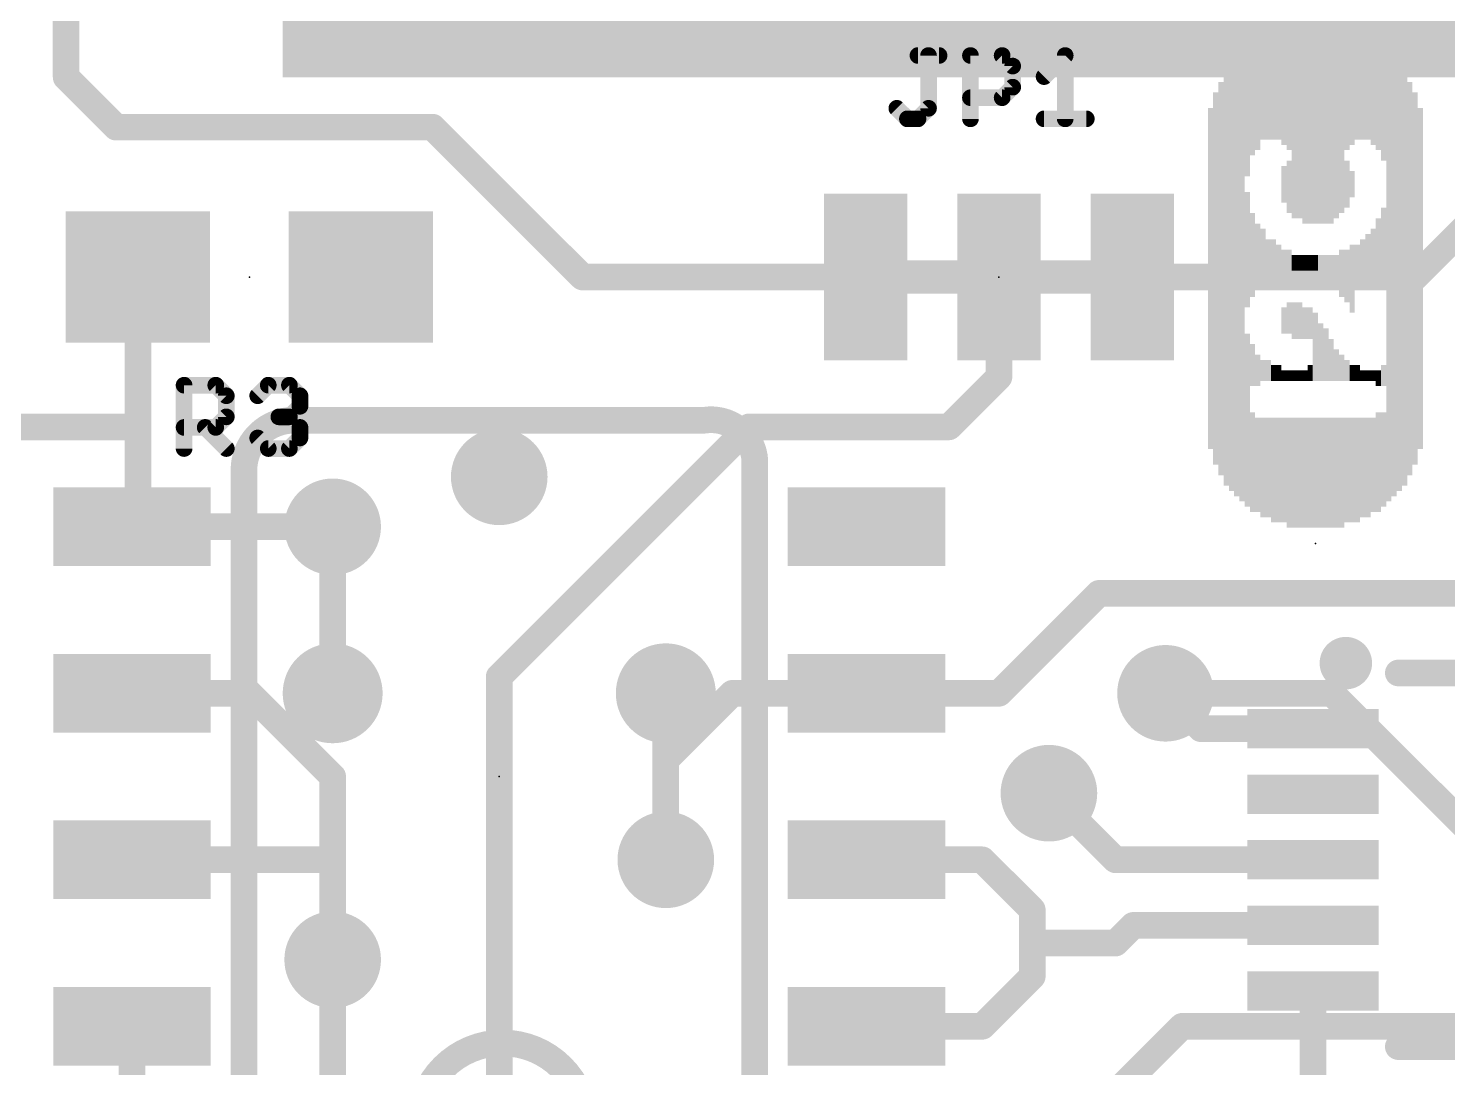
# Model space of a CAD drawing. Extents: x -11.4 to 25.5, y -10.2 to 36.9.
# Drawn here: x 5.3 to 16.12, y 7.3 to 15.23 of the extents above; entities that cross this region are included whole.
import ezdxf

# ---------------------------------------------------------------- set-up
doc = ezdxf.new("R2010")
doc.units = 0
for name, color, linetype in [('1', 12, 'CONTINUOUS'), ('16', 132, 'CONTINUOUS'), ('18', 110, 'CONTINUOUS'), ('21', 41, 'CONTINUOUS'), ('23', 53, 'CONTINUOUS'), ('25', 253, 'CONTINUOUS'), ('31', 253, 'CONTINUOUS')]:
    doc.layers.add(name, color=color, linetype=linetype)

# ---------------------------------------------------------------- blocks, each defined once
blk = doc.blocks.new('RECT')
blk.add_solid([(-0.5, -0.5), (0.5, -0.5), (-0.5, 0.5), (0.5, 0.5)])
blk = doc.blocks.new('PIE')
at = {"const_width": 0.5}
blk.add_lwpolyline([(0, -0.25, 1), (0, 0.25, 1), (0, -0.25)], format="xyb", dxfattribs=at)
blk = doc.blocks.new('ROUNDV')
at = {"const_width": 0.5}
blk.add_lwpolyline([(0, -0.25, 1), (0, 0.25, 1), (0, -0.25)], format="xyb", dxfattribs=at)

msp = doc.modelspace()

# ---------------------------------------------------------------- linework, layer by layer
at = {"layer": '1', "const_width": 0.2032}
for points in [[(5.588, 14.859), (5.588, 21.59)], [(5.969, 14.478), (5.588, 14.859)], [(8.382, 14.478), (5.969, 14.478)], [(9.525, 13.335), (8.382, 14.478)], [(15.875, 13.335), (17.018, 14.478)], [(6.135, 13.335), (6.135, 12.192)], [(11.684, 13.335), (9.525, 13.335)], [(12.7, 13.335), (12.7, 12.573)], [(13.716, 13.335), (15.875, 13.335)], [(12.7, 12.573), (12.319, 12.192)], [(3.81, 12.192), (6.135, 12.192)], [(6.135, 12.192), (6.135, 11.475)], [(10.795, 12.192), (8.89, 10.287)], [(10.795, 12.192), (12.319, 12.192)], [(6.135, 11.475), (6.09, 11.43)], [(6.09, 11.43), (7.62, 11.43)], [(12.7, 10.16), (13.462, 10.922)], [(19.265, 10.922), (13.462, 10.922)], [(8.89, 10.287), (8.89, 3.937)], [(6.09, 10.16), (6.985, 10.16)], [(6.985, 10.16), (7.62, 9.525)], [(10.668, 10.16), (10.16, 9.652)], [(11.69, 10.16), (10.668, 10.16)], [(12.7, 10.16), (11.69, 10.16)], [(14.24, 9.89), (13.97, 10.16)], [(15.095, 9.89), (14.24, 9.89)], [(10.16, 9.652), (10.16, 8.89)], [(7.62, 9.525), (7.62, 8.89)], [(13.589, 8.89), (13.081, 9.398)], [(6.09, 8.89), (7.62, 8.89)], [(7.62, 8.89), (7.62, 8.128)], [(12.573, 8.89), (11.69, 8.89)], [(12.954, 8.509), (12.573, 8.89)], [(15.095, 8.89), (13.589, 8.89)], [(12.954, 8.255), (12.954, 8.509)], [(13.724, 8.39), (13.589, 8.255)], [(15.095, 8.39), (13.724, 8.39)], [(12.954, 8.001), (12.954, 8.255)], [(12.954, 8.255), (13.589, 8.255)], [(12.573, 7.62), (12.954, 8.001)], [(15.095, 7.89), (15.095, 6.586)], [(6.09, 7.62), (6.09, 3.81)], [(11.69, 7.62), (12.573, 7.62)]]:
    msp.add_lwpolyline(points, dxfattribs=at)
at = {"layer": '1', "const_width": 0.1016}
for points in [[(5.6239, 14.8949, 1), (5.5521, 14.8231)], [(5.5372, 14.859, 1), (5.6388, 14.859)], [(5.969, 14.5288, 1), (5.969, 14.4272)], [(5.9331, 14.4421, 1), (6.0049, 14.5139)], [(8.4179, 14.5139, 1), (8.3461, 14.4421)], [(8.382, 14.4272, 1), (8.382, 14.5288)], [(6.1858, 13.335, 1), (6.0842, 13.335)], [(9.525, 13.3858, 1), (9.525, 13.2842)], [(9.4891, 13.2991, 1), (9.5609, 13.3709)], [(11.684, 13.2842, 1), (11.684, 13.3858)], [(12.7508, 13.335, 1), (12.6492, 13.335)], [(13.716, 13.3858, 1), (13.716, 13.2842)], [(15.8391, 13.3709, 1), (15.9109, 13.2991)], [(15.875, 13.2842, 1), (15.875, 13.3858)], [(12.7359, 12.5371, 1), (12.6641, 12.6089)], [(12.6492, 12.573, 1), (12.7508, 12.573)], [(6.1858, 12.192, 1), (6.0842, 12.192)], [(6.0842, 12.192, 1), (6.1858, 12.192)], [(6.135, 12.1412, 1), (6.135, 12.2428)], [(10.795, 12.2428, 1), (10.795, 12.1412)], [(10.8309, 12.1561, 1), (10.7591, 12.2279)], [(12.2831, 12.2279, 1), (12.3549, 12.1561)], [(12.319, 12.1412, 1), (12.319, 12.2428)], [(6.09, 11.4808, 1), (6.09, 11.3792)], [(6.0541, 11.4659, 1), (6.1259, 11.3941)], [(6.0842, 11.475, 1), (6.1858, 11.475)], [(6.1709, 11.4391, 1), (6.0991, 11.5109)], [(7.62, 11.3792, 1), (7.62, 11.4808)], [(13.462, 10.9728, 1), (13.462, 10.8712)], [(13.4979, 10.8861, 1), (13.4261, 10.9579)], [(8.9408, 10.287, 1), (8.8392, 10.287)], [(8.8541, 10.3229, 1), (8.9259, 10.2511)], [(6.09, 10.2108, 1), (6.09, 10.1092)], [(7.0209, 10.1959, 1), (6.9491, 10.1241)], [(6.985, 10.1092, 1), (6.985, 10.2108)], [(10.668, 10.2108, 1), (10.668, 10.1092)], [(10.7039, 10.1241, 1), (10.6321, 10.1959)], [(11.69, 10.2108, 1), (11.69, 10.1092)], [(11.69, 10.1092, 1), (11.69, 10.2108)], [(12.6641, 10.1959, 1), (12.7359, 10.1241)], [(12.7, 10.1092, 1), (12.7, 10.2108)], [(14.0059, 10.1959, 1), (13.9341, 10.1241)], [(14.24, 9.9408, 1), (14.24, 9.8392)], [(14.2041, 9.8541, 1), (14.2759, 9.9259)], [(15.095, 9.8392, 1), (15.095, 9.9408)], [(10.2108, 9.652, 1), (10.1092, 9.652)], [(10.1241, 9.6879, 1), (10.1959, 9.6161)], [(7.6708, 9.525, 1), (7.5692, 9.525)], [(7.5841, 9.4891, 1), (7.6559, 9.5609)], [(13.1169, 9.4339, 1), (13.0451, 9.3621)], [(6.09, 8.9408, 1), (6.09, 8.8392)], [(7.6708, 8.89, 1), (7.5692, 8.89)], [(7.62, 8.8392, 1), (7.62, 8.9408)], [(11.69, 8.9408, 1), (11.69, 8.8392)], [(12.6089, 8.9259, 1), (12.5371, 8.8541)], [(12.573, 8.8392, 1), (12.573, 8.9408)], [(13.589, 8.9408, 1), (13.589, 8.8392)], [(15.095, 8.8392, 1), (15.095, 8.9408)], [(7.5692, 8.89, 1), (7.6708, 8.89)], [(10.1092, 8.89, 1), (10.2108, 8.89)], [(13.5531, 8.8541, 1), (13.6249, 8.9259)], [(13.0048, 8.509, 1), (12.9032, 8.509)], [(12.9181, 8.4731, 1), (12.9899, 8.5449)], [(13.724, 8.4408, 1), (13.724, 8.3392)], [(13.7599, 8.3541, 1), (13.6881, 8.4259)], [(15.095, 8.3392, 1), (15.095, 8.4408)], [(13.0048, 8.255, 1), (12.9032, 8.255)], [(12.954, 8.3058, 1), (12.954, 8.2042)], [(13.5531, 8.2909, 1), (13.6249, 8.2191)], [(13.589, 8.2042, 1), (13.589, 8.3058)], [(12.9032, 8.255, 1), (13.0048, 8.255)], [(7.5692, 8.128, 1), (7.6708, 8.128)], [(12.9032, 8.001, 1), (13.0048, 8.001)], [(12.9899, 7.9651, 1), (12.9181, 8.0369)], [(15.1458, 7.89, 1), (15.0442, 7.89)], [(6.1408, 7.62, 1), (6.0392, 7.62)], [(11.69, 7.6708, 1), (11.69, 7.5692)], [(12.5371, 7.6559, 1), (12.6089, 7.5841)], [(12.573, 7.5692, 1), (12.573, 7.6708)]]:
    msp.add_lwpolyline(points, format="xyb", dxfattribs=at)
at = {"layer": '16', "const_width": 0.2032}
for points in [[(7.62, 10.16), (7.62, 11.43)], [(10.16, 8.89), (10.16, 10.16)], [(13.97, 10.16), (15.24, 10.16)], [(15.24, 10.16), (16.51, 8.89)], [(7.62, 8.128), (7.62, 6.35)], [(13.208, 6.731), (14.097, 7.62)], [(14.097, 7.62), (17.272, 7.62)]]:
    msp.add_lwpolyline(points, dxfattribs=at)
at = {"layer": '16', "const_width": 0.1016}
for points in [[(7.6708, 11.43, 1), (7.5692, 11.43)], [(7.5692, 10.16, 1), (7.6708, 10.16)], [(10.2108, 10.16, 1), (10.1092, 10.16)], [(13.97, 10.2108, 1), (13.97, 10.1092)], [(15.2759, 10.1959, 1), (15.2041, 10.1241)], [(15.24, 10.1092, 1), (15.24, 10.2108)], [(10.1092, 8.89, 1), (10.2108, 8.89)], [(7.6708, 8.128, 1), (7.5692, 8.128)], [(14.097, 7.6708, 1), (14.097, 7.5692)], [(14.1329, 7.5841, 1), (14.0611, 7.6559)]]:
    msp.add_lwpolyline(points, format="xyb", dxfattribs=at)
at = {"layer": '21'}
for points, const_width in [([(7.3247, 12.2428, 0.4144), (6.9437, 11.8618)], 0.2032), ([(7.3247, 12.2936, 1), (7.3247, 12.192)], 0.1016), ([(7.3247, 12.192, 1), (7.3247, 12.2936)], 0.1016), ([(10.8363, 11.9618, 0.4142), (10.4553, 12.2428)], 0.2032), ([(10.4477, 12.293, 1), (10.4629, 12.1926)], 0.1016), ([(10.4553, 12.192, 1), (10.4553, 12.2936)], 0.1016), ([(10.8871, 11.9618, 1), (10.7855, 11.9618)], 0.1016), ([(10.7861, 11.9542, 1), (10.8865, 11.9694)], 0.1016), ([(6.9945, 11.8618, 1), (6.8929, 11.8618)], 0.1016), ([(6.8929, 11.8618, 1), (6.9945, 11.8618)], 0.1016), ([(15.345, 10.29, 1), (15.345, 10.49, 1), (15.345, 10.29)], 0.2), ([(15.745, 10.3658, 1), (15.745, 10.2642)], 0.1016), ([(9.5504, 6.858, 1), (8.2804, 6.858)], 0.2032), ([(15.745, 7.5158, 1), (15.745, 7.4142)], 0.1016)]:
    msp.add_lwpolyline(points, format="xyb", dxfattribs=dict(at, const_width=const_width))
at = {"layer": '21', "const_width": 0.2032}
for points in [[(10.4553, 12.2428), (7.3247, 12.2428)], [(10.8363, 7.1882), (10.8363, 11.9618)], [(6.9437, 11.8618), (6.9437, 7.1882)], [(18.545, 10.315), (15.745, 10.315)], [(15.745, 7.465), (18.545, 7.465)]]:
    msp.add_lwpolyline(points, dxfattribs=at)
at = {"layer": '23'}
for p in [(6.985, 13.335), (12.7, 13.335), (15.113, 11.303), (8.89, 9.525)]:
    msp.add_point(p, dxfattribs=at)
at = {"layer": '25', "const_width": 0.0635}
for points in [[(12.0825, 15.0563, 1), (12.0825, 14.9928)], [(12.1948, 15.0245, 1), (12.1313, 15.0245)], [(12.2435, 14.9928, 1), (12.2435, 15.0563)], [(12.4828, 15.0563, 1), (12.4828, 14.9928)], [(12.5146, 15.0245, 1), (12.4511, 15.0245)], [(12.7468, 15.047, 1), (12.7019, 15.0021)], [(12.7244, 14.9928, 1), (12.7244, 15.0563)], [(13.2369, 15.0245, 1), (13.1734, 15.0245)], [(13.2276, 15.0021, 1), (13.1827, 15.047)], [(12.8366, 14.944, 1), (12.7731, 14.944)], [(12.7824, 14.9216, 1), (12.8273, 14.9665)], [(12.8273, 14.7606, 1), (12.7824, 14.8055)], [(13.0217, 14.886, 1), (13.0666, 14.8411)], [(12.4828, 14.7343, 1), (12.4828, 14.6708)], [(12.7019, 14.725, 1), (12.7468, 14.6801)], [(12.7244, 14.6708, 1), (12.7244, 14.7343)], [(12.7731, 14.783, 1), (12.8366, 14.783)], [(11.944, 14.6445, 1), (11.8991, 14.5995)], [(12.1313, 14.622, 1), (12.1948, 14.622)], [(12.1855, 14.5995, 1), (12.1406, 14.6445)], [(12.002, 14.5733, 1), (12.002, 14.5098)], [(11.9796, 14.519, 1), (12.0245, 14.564)], [(12.0601, 14.564, 1), (12.105, 14.519)], [(12.0825, 14.5098, 1), (12.0825, 14.5733)], [(12.4511, 14.5415, 1), (12.5146, 14.5415)], [(13.0442, 14.5733, 1), (13.0442, 14.5098)], [(13.1734, 14.5415, 1), (13.2369, 14.5415)], [(13.3662, 14.5098, 1), (13.3662, 14.5733)], [(6.5189, 12.5099, 1), (6.4554, 12.5099)], [(6.4872, 12.5417, 1), (6.4872, 12.4782)], [(6.7511, 12.5324, 1), (6.7062, 12.4875)], [(6.7287, 12.4782, 1), (6.7287, 12.5417)], [(7.129, 12.5417, 1), (7.129, 12.4782)], [(7.1514, 12.4875, 1), (7.1065, 12.5324)], [(7.3125, 12.5324, 1), (7.2676, 12.4875)], [(7.29, 12.4782, 1), (7.29, 12.5417)], [(6.8409, 12.4294, 1), (6.7774, 12.4294)], [(6.7867, 12.407, 1), (6.8316, 12.4519)], [(7.026, 12.4519, 1), (7.0709, 12.407)], [(7.4023, 12.4294, 1), (7.3388, 12.4294)], [(7.3481, 12.407, 1), (7.393, 12.4519)], [(7.3388, 12.3489, 1), (7.4023, 12.3489)], [(7.393, 12.3265, 1), (7.3481, 12.3714)], [(6.4872, 12.2197, 1), (6.4872, 12.1562)], [(6.6706, 12.2104, 1), (6.6257, 12.1655)], [(6.7062, 12.2104, 1), (6.7511, 12.1655)], [(6.7287, 12.1562, 1), (6.7287, 12.2197)], [(6.7774, 12.2684, 1), (6.8409, 12.2684)], [(6.8316, 12.246, 1), (6.7867, 12.2909)], [(7.2095, 12.3002, 1), (7.2095, 12.2367)], [(7.3125, 12.2909, 1), (7.2676, 12.246)], [(7.2676, 12.2909, 1), (7.3125, 12.246)], [(7.29, 12.2367, 1), (7.29, 12.3002)], [(7.4023, 12.1879, 1), (7.3388, 12.1879)], [(7.3481, 12.1655, 1), (7.393, 12.2104)], [(7.0709, 12.1299, 1), (7.026, 12.0849)], [(7.3388, 12.1074, 1), (7.4023, 12.1074)], [(7.393, 12.0849, 1), (7.3481, 12.1299)], [(6.4554, 12.0269, 1), (6.5189, 12.0269)], [(6.7867, 12.0044, 1), (6.8316, 12.0494)], [(7.129, 12.0587, 1), (7.129, 11.9952)], [(7.1065, 12.0044, 1), (7.1514, 12.0494)], [(7.2676, 12.0494, 1), (7.3125, 12.0044)], [(7.29, 11.9952, 1), (7.29, 12.0587)]]:
    msp.add_lwpolyline(points, format="xyb", dxfattribs=at)
at = {"layer": '25', "const_width": 0.127}
for points in [[(12.0825, 15.0245), (12.2435, 15.0245)], [(12.163, 14.622), (12.163, 15.0245)], [(12.4828, 14.5415), (12.4828, 15.0245)], [(12.4828, 15.0245), (12.7244, 15.0245)], [(12.7244, 15.0245), (12.8049, 14.944)], [(13.0442, 14.8635), (13.2052, 15.0245)], [(13.2052, 15.0245), (13.2052, 14.5415)], [(12.8049, 14.944), (12.8049, 14.783)], [(12.8049, 14.783), (12.7244, 14.7025)], [(12.7244, 14.7025), (12.4828, 14.7025)], [(11.9215, 14.622), (12.002, 14.5415)], [(12.0825, 14.5415), (12.163, 14.622)], [(12.002, 14.5415), (12.0825, 14.5415)], [(13.0442, 14.5415), (13.3662, 14.5415)], [(6.4872, 12.0269), (6.4872, 12.5099)], [(6.4872, 12.5099), (6.7287, 12.5099)], [(6.7287, 12.5099), (6.8092, 12.4294)], [(7.0485, 12.4294), (7.129, 12.5099)], [(7.129, 12.5099), (7.29, 12.5099)], [(7.29, 12.5099), (7.3705, 12.4294)], [(6.8092, 12.4294), (6.8092, 12.2684)], [(7.3705, 12.4294), (7.3705, 12.3489)], [(7.3705, 12.3489), (7.29, 12.2684)], [(6.7287, 12.1879), (6.4872, 12.1879)], [(6.6482, 12.1879), (6.8092, 12.0269)], [(6.8092, 12.2684), (6.7287, 12.1879)], [(7.29, 12.2684), (7.2095, 12.2684)], [(7.29, 12.2684), (7.3705, 12.1879)], [(7.3705, 12.1879), (7.3705, 12.1074)], [(7.129, 12.0269), (7.0485, 12.1074)], [(7.3705, 12.1074), (7.29, 12.0269)], [(7.29, 12.0269), (7.129, 12.0269)]]:
    msp.add_lwpolyline(points, dxfattribs=at)

# ---------------------------------------------------------------- block references
at = {"layer": '1'}
for p, xscale, yscale in [((11.684, 13.335), 0.635, 1.27), ((12.7, 13.335), 0.635, 1.27), ((13.716, 13.335), 0.635, 1.27), ((12.192, 13.335), 0.4064, 0.254), ((13.208, 13.335), 0.4064, 0.254)]:
    msp.add_blockref('RECT', p, dxfattribs=dict(at, xscale=xscale, yscale=yscale))
for p, xscale, rotation in [((6.135, 13.335), 1.1, 180), ((7.835, 13.335), 1.1, 180), ((15.095, 9.89), 0.3, 270), ((15.095, 9.39), 0.3, 270), ((15.095, 8.89), 0.3, 270), ((15.095, 8.39), 0.3, 270), ((15.095, 7.89), 0.3, 270)]:
    msp.add_blockref('RECT', p, dxfattribs=dict(at, xscale=xscale, rotation=rotation))
at = {"layer": '1', "xscale": 0.6, "yscale": 1.2, "rotation": 90}
for p in [(6.09, 11.43), (11.69, 11.43), (6.09, 10.16), (11.69, 10.16), (6.09, 8.89), (11.69, 8.89), (6.09, 7.62), (11.69, 7.62)]:
    msp.add_blockref('RECT', p, dxfattribs=at)
at = {"layer": '16', "xscale": 0.762, "yscale": 0.762}
for p in [(7.62, 10.16), (10.16, 10.16)]:
    msp.add_blockref('PIE', p, dxfattribs=at)
at = {"layer": '18', "xscale": 0.7366, "yscale": 0.7366}
for p in [(8.89, 11.811), (8.89, 11.811), (7.62, 11.43), (7.62, 11.43), (13.97, 10.16), (13.97, 10.16), (13.081, 9.398), (13.081, 9.398), (10.16, 8.89), (10.16, 8.89), (7.62, 8.128), (7.62, 8.128)]:
    msp.add_blockref('ROUNDV', p, dxfattribs=at)
at = {"layer": '21', "yscale": 0.04, "rotation": 90}
for p, xscale in [((14.793, 14.783), 0.8), ((14.833, 14.783), 0.8), ((14.873, 14.763), 0.84), ((14.913, 14.763), 0.92), ((14.953, 14.503), 1.44), ((14.993, 14.503), 1.44), ((15.033, 14.483), 1.48), ((15.073, 14.483), 1.48), ((15.113, 14.483), 1.48), ((15.153, 14.483), 1.48), ((15.193, 14.483), 1.48), ((15.233, 14.483), 1.48), ((15.273, 14.503), 1.44), ((15.313, 14.523), 1.4), ((15.353, 14.743), 0.88), ((15.393, 14.763), 0.84), ((15.433, 14.783), 0.8), ((14.593, 14.583), 0.96), ((14.633, 14.683), 0.84), ((14.673, 14.703), 0.8), ((14.713, 14.763), 0.76), ((14.753, 14.763), 0.76), ((15.473, 14.763), 0.76), ((15.513, 14.763), 0.76), ((15.553, 14.723), 0.76), ((15.593, 14.703), 0.8), ((15.633, 14.643), 0.84), ((14.473, 13.323), 3.24), ((14.513, 13.323), 3.32), ((14.553, 13.323), 3.4), ((15.673, 13.323), 3.4), ((15.713, 13.323), 3.32), ((15.753, 13.323), 3.24), ((14.433, 13.323), 3.16), ((15.793, 13.323), 3.16), ((14.353, 13.323), 2.84), ((14.393, 13.323), 3), ((15.833, 13.323), 3), ((15.873, 13.323), 2.84), ((14.313, 13.323), 2.6), ((15.913, 13.323), 2.6), ((14.873, 14.043), 0.28), ((14.913, 14.023), 0.4), ((15.353, 14.043), 0.36), ((15.393, 14.043), 0.2), ((14.593, 13.543), 0.88), ((15.633, 13.623), 0.48), ((14.633, 13.503), 0.64), ((14.673, 13.503), 0.48), ((15.593, 13.603), 0.36), ((14.713, 13.503), 0.4), ((15.513, 13.543), 0.24), ((15.553, 13.563), 0.28), ((14.753, 13.483), 0.28), ((14.793, 13.483), 0.28), ((14.833, 13.483), 0.2), ((14.873, 13.463), 0.16), ((14.913, 13.463), 0.16), ((15.313, 13.363), 0.36), ((15.353, 13.343), 0.4), ((15.393, 13.323), 0.52), ((15.433, 13.503), 0.16), ((15.473, 13.523), 0.2), ((14.953, 13.443), 0.12), ((14.993, 13.443), 0.12), ((15.033, 13.443), 0.12), ((15.073, 13.443), 0.12), ((15.113, 13.443), 0.12), ((15.153, 13.423), 0.16), ((15.193, 13.403), 0.2), ((15.233, 13.403), 0.2), ((15.273, 13.383), 0.24), ((14.873, 13.003), 0.2), ((14.913, 13.023), 0.24), ((14.953, 13.003), 0.28), ((14.993, 13.003), 0.28), ((15.033, 12.983), 0.24), ((15.073, 12.983), 0.24), ((15.113, 12.803), 0.52), ((14.593, 12.243), 1.32), ((15.153, 12.763), 0.44), ((15.193, 12.743), 0.4), ((14.633, 12.663), 0.32), ((15.233, 12.703), 0.32), ((15.273, 12.663), 0.24), ((14.673, 12.623), 0.24), ((14.713, 12.623), 0.16), ((14.753, 12.623), 0.16), ((14.793, 12.603), 0.12), ((14.833, 12.603), 0.12), ((15.073, 12.603), 0.12), ((15.313, 12.643), 0.2), ((15.353, 12.623), 0.16), ((15.393, 12.603), 0.12), ((15.433, 12.603), 0.12), ((15.633, 12.583), 0.16), ((14.873, 12.583), 0.08), ((14.913, 12.583), 0.08), ((14.953, 12.583), 0.08), ((14.993, 12.583), 0.08), ((15.033, 12.583), 0.08), ((15.473, 12.583), 0.08), ((15.513, 12.583), 0.08), ((15.553, 12.583), 0.08), ((15.593, 12.563), 0.12), ((14.633, 11.923), 0.76), ((14.673, 11.903), 0.72), ((14.713, 11.883), 0.76), ((14.753, 11.883), 0.76), ((14.793, 11.863), 0.8), ((14.833, 11.863), 0.8), ((14.873, 11.863), 0.8), ((14.913, 11.843), 0.84), ((14.953, 11.843), 0.84), ((14.993, 11.843), 0.84), ((15.033, 11.843), 0.84), ((15.073, 11.843), 0.84), ((15.113, 11.843), 0.84), ((15.153, 11.843), 0.84), ((15.193, 11.843), 0.84), ((15.233, 11.843), 0.84), ((15.273, 11.843), 0.84), ((15.313, 11.843), 0.84), ((15.353, 11.863), 0.8), ((15.393, 11.863), 0.8), ((15.433, 11.863), 0.8), ((15.473, 11.883), 0.76), ((15.513, 11.883), 0.76), ((15.553, 11.903), 0.72), ((15.593, 11.923), 0.76), ((15.633, 11.943), 0.72)]:
    msp.add_blockref('RECT', p, dxfattribs=dict(at, xscale=xscale))
at = {"layer": '31', "xscale": 10.922, "yscale": 4.064}
msp.add_blockref('RECT', (12.7, 16.891), dxfattribs=at)
at = {"layer": '31', "xscale": 1.1, "rotation": 180}
for p in [(6.135, 13.335), (7.835, 13.335)]:
    msp.add_blockref('RECT', p, dxfattribs=at)
at = {"layer": '31'}
for p, xscale, yscale, rotation in [((6.09, 11.43), 0.6, 1.2, 90), ((11.69, 11.43), 0.6, 1.2, 90), ((6.09, 10.16), 0.6, 1.2, 90), ((11.69, 10.16), 0.6, 1.2, 90), ((15.0825, 9.89), 0.25, 0.875, 270), ((15.0825, 9.39), 0.25, 0.875, 270), ((6.09, 8.89), 0.6, 1.2, 90), ((11.69, 8.89), 0.6, 1.2, 90), ((15.0825, 8.89), 0.25, 0.875, 270), ((15.0825, 8.39), 0.25, 0.875, 270), ((15.0825, 7.89), 0.25, 0.875, 270), ((6.09, 7.62), 0.6, 1.2, 90), ((11.69, 7.62), 0.6, 1.2, 90)]:
    msp.add_blockref('RECT', p, dxfattribs=dict(at, xscale=xscale, yscale=yscale, rotation=rotation))

doc.saveas('drawing.dxf')
